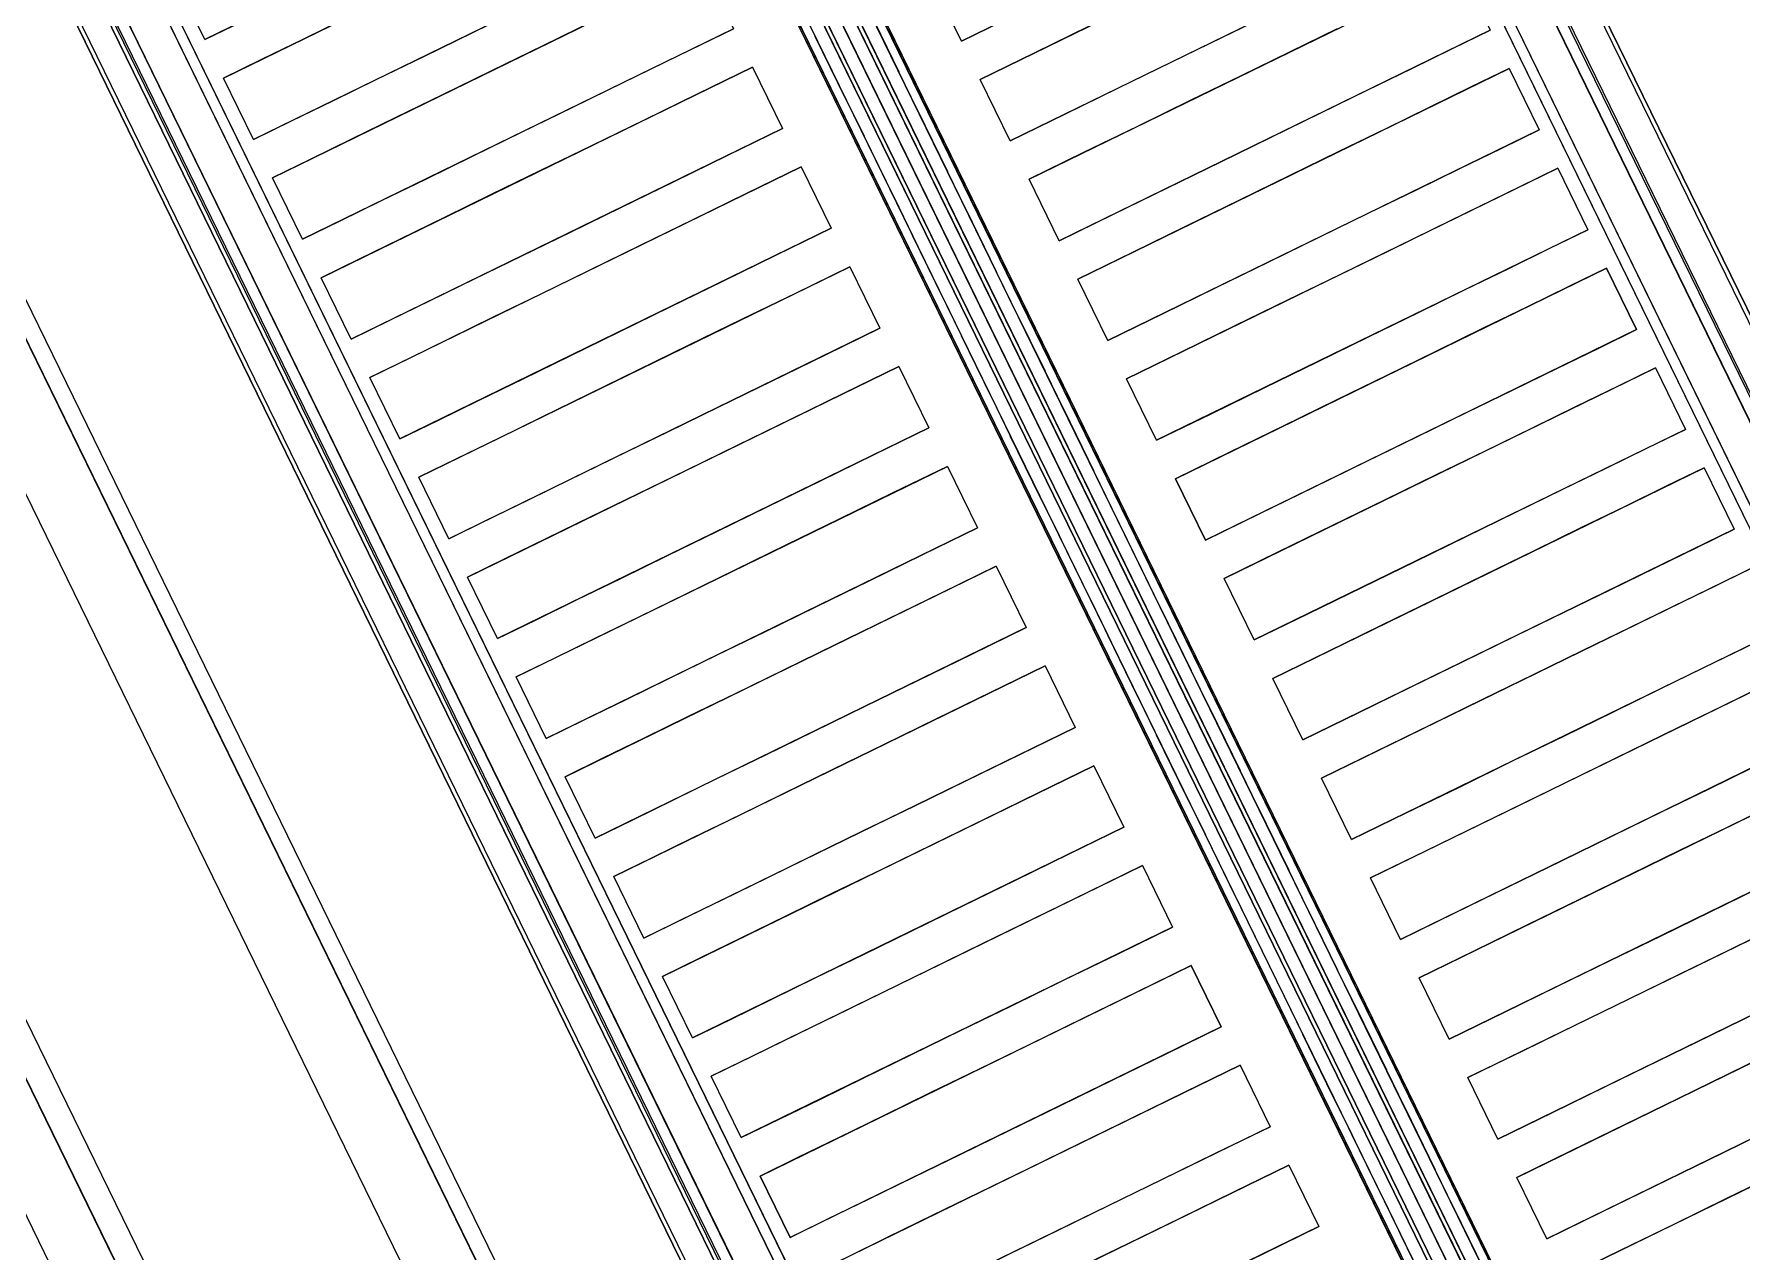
# Model space of a CAD drawing. Header units: millimetres. Extents: x 9159 to 17971, y 10368 to 13314.
# Drawn here: x 14435.09 to 14455.07, y 11432.94 to 11447.19 of the extents above; entities that cross this region are included whole.
import ezdxf

# ---------------------------------------------------------------- set-up
doc = ezdxf.new("R2010")
doc.units = ezdxf.units.MM
doc.header["$LTSCALE"] = 5
for name, color, linetype in [('200-EquipBorder-2d', 9, 'Continuous'), ('200-EquipInternal-2d', 252, 'Continuous'), ('200-EquipSteel-3d', 9, 'Continuous')]:
    doc.layers.add(name, color=color, linetype=linetype)
doc.layers.add('SAF_DOSEME', color=147, linetype='Continuous', lineweight=0)

# ---------------------------------------------------------------- blocks, each defined once
blk = doc.blocks.new('ELECTROLUX-MC7-BODY800X250')
at = {"layer": '200-EquipBorder-2d'}
blk.add_line((0, 0), (800, 0), dxfattribs=at)
at = {"layer": '200-EquipInternal-2d'}
blk.add_line((0, -80), (800, -80), dxfattribs=at)
at = {"layer": '200-EquipSteel-3d'}
for points, invisible_edges in [([(0, -0.34, 912.22), (0, 0, 910.5), (800, 0, 910.5), (800, -0.34, 912.22)], 8), ([(0, 0, 902.7), (0, -0.13, 901.81), (800, -0.13, 901.81), (800, 0, 902.7)], 2), ([(0, -0.13, 901.81), (0, -0.54, 901.01), (800, -0.54, 901.01), (800, -0.13, 901.81)], 10), ([(0, -1.32, 913.68), (0, -0.34, 912.22), (800, -0.34, 912.22), (800, -1.32, 913.68)], 10), ([(0, -0.54, 901.01), (0, -1.19, 900.39), (800, -1.19, 900.39), (800, -0.54, 901.01)], 10), ([(0, -1.19, 900.39), (0, -2, 900), (800, -2, 900), (800, -1.19, 900.39)], 8), ([(0, -2.78, 914.66), (0, -1.32, 913.68), (800, -1.32, 913.68), (800, -2.78, 914.66)], 10), ([(0, -4.5, 915), (0, -2.78, 914.66), (800, -2.78, 914.66), (800, -4.5, 915)], 2), ([(0, -71.6, 914.58), (0, -69.5, 915), (800, -69.5, 915), (800, -71.6, 914.58)], 8), ([(0, -73.39, 913.39), (0, -71.6, 914.58), (800, -71.6, 914.58), (800, -73.39, 913.39)], 10), ([(0, -74.58, 911.6), (0, -73.39, 913.39), (800, -73.39, 913.39), (800, -74.58, 911.6)], 10), ([(0, -75, 909.5), (0, -74.58, 911.6), (800, -74.58, 911.6), (800, -75, 909.5)], 2), ([(0, -75.45, 903.59), (0, -75, 905.7), (800, -75, 905.7), (800, -75.45, 903.59)], 8), ([(0, -76.64, 901.78), (0, -75.45, 903.59), (800, -75.45, 903.59), (800, -76.64, 901.78)], 10), ([(0, -78.4, 900.53), (0, -76.64, 901.78), (800, -76.64, 901.78), (800, -78.4, 900.53)], 10), ([(0, -80.5, 900), (0, -78.4, 900.53), (800, -78.4, 900.53), (800, -80.5, 900)], 2)]:
    blk.add_3dface(points, dxfattribs=dict(at, invisible_edges=invisible_edges))
for points in [[(0, 0, 910.5), (0, 0, 902.7), (800, 0, 902.7), (800, 0, 910.5)], [(0, -2, 724), (0, -2, 900), (800, -2, 900), (800, -2, 724)], [(0, -102, 724), (0, -2, 724), (800, -2, 724), (800, -102, 724)], [(0, -69.5, 915), (0, -4.5, 915), (800, -4.5, 915), (800, -69.5, 915)], [(0, -75, 905.7), (0, -75, 909.5), (800, -75, 909.5), (800, -75, 905.7)], [(0, -655, 650), (0, -102, 650), (800, -102, 650), (800, -655, 650)], [(0, -102, 650), (800, -102, 650), (800, -102, 724), (0, -102, 724)]]:
    blk.add_3dface(points, dxfattribs=at)
blk = doc.blocks.new('ELECTROLUX-MC-CAMINO400')
at = {"layer": '200-EquipInternal-2d'}
for points in [[(0, -0.21), (400, -0.21), (400, -75.21), (0, -75.21)], [(66, -10.37), (74, -10.37), (74, -66.52), (66, -66.52)], [(79, -10.37), (87, -10.37), (87, -66.52), (79, -66.52)], [(92, -10.37), (100, -10.37), (100, -66.52), (92, -66.52)], [(105, -10.37), (113, -10.37), (113, -66.52), (105, -66.52)], [(118, -10.37), (126, -10.37), (126, -66.52), (118, -66.52)], [(131, -10.37), (139, -10.37), (139, -66.52), (131, -66.52)], [(144, -10.37), (152, -10.37), (152, -66.52), (144, -66.52)], [(157, -10.37), (165, -10.37), (165, -66.52), (157, -66.52)], [(170, -10.37), (178, -10.37), (178, -66.52), (170, -66.52)], [(183, -10.37), (191, -10.37), (191, -66.52), (183, -66.52)], [(196, -10.37), (204, -10.37), (204, -66.52), (196, -66.52)], [(209, -10.37), (217, -10.37), (217, -66.52), (209, -66.52)], [(222, -10.37), (230, -10.37), (230, -66.52), (222, -66.52)], [(235, -10.37), (243, -10.37), (243, -66.52), (235, -66.52)], [(248, -10.37), (256, -10.37), (256, -66.52), (248, -66.52)], [(261, -10.37), (269, -10.37), (269, -66.52), (261, -66.52)], [(274, -10.37), (282, -10.37), (282, -66.52), (274, -66.52)], [(287, -10.37), (295, -10.37), (295, -66.52), (287, -66.52)]]:
    blk.add_lwpolyline(points, close=True, dxfattribs=at)
at = {"layer": '200-EquipSteel-3d'}
for points in [[(0, -0.21, 917.01), (0, -0.21, 956), (400, -0.21, 956), (400, -0.21, 917.01)], [(0, -69.44, 915), (0, -3.39, 915), (400, -3.39, 915), (400, -69.44, 915)]]:
    blk.add_3dface(points, dxfattribs=at)
for points, invisible_edges in [([(0, -0.21, 956), (0, -0.36, 956.76), (400, -0.36, 956.76), (400, -0.21, 956)], 2), ([(0, -0.25, 916.62), (0, -0.21, 917.01), (400, -0.21, 917.01), (400, -0.25, 916.62)], 8), ([(0, -0.37, 916.23), (0, -0.25, 916.62), (400, -0.25, 916.62), (400, -0.37, 916.23)], 10), ([(0, -0.36, 956.76), (0, -0.78, 957.41), (400, -0.78, 957.41), (400, -0.36, 956.76)], 10), ([(0, -0.56, 915.88), (0, -0.37, 916.23), (400, -0.37, 916.23), (400, -0.56, 915.88)], 10), ([(0, -0.82, 915.58), (0, -0.56, 915.88), (400, -0.56, 915.88), (400, -0.82, 915.58)], 10), ([(0, -0.78, 957.41), (0, -1.43, 957.84), (400, -1.43, 957.84), (400, -0.78, 957.41)], 10), ([(0, -1.41, 915.27), (0, -0.82, 915.58), (400, -0.82, 915.58), (400, -1.41, 915.27)], 10), ([(0, -2.05, 915.07), (0, -1.41, 915.27), (400, -1.41, 915.27), (400, -2.05, 915.07)], 10), ([(0, -1.43, 957.84), (0, -2.19, 958), (400, -2.19, 958), (400, -1.43, 957.84)], 8), ([(0, -2.72, 914.98), (0, -2.05, 915.07), (400, -2.05, 915.07), (400, -2.72, 914.98)], 10), ([(0, -3.39, 915), (0, -2.72, 914.98), (400, -2.72, 914.98), (400, -3.39, 915)], 2), ([(100, -2.19, 958), (105, -2.19, 958), (105, -10.37, 957.76), (100, -10.37, 957.76)], 14), ([(105, -10.37, 957.76), (113, -10.37, 957.76), (113, -2.19, 958), (105, -2.19, 958)], 10), ([(113, -2.19, 958), (118, -2.19, 958), (118, -10.37, 957.76), (113, -10.37, 957.76)], 14), ([(118, -10.37, 957.76), (126, -10.37, 957.76), (126, -2.19, 958), (118, -2.19, 958)], 10), ([(126, -2.19, 958), (131, -2.19, 958), (131, -10.37, 957.76), (126, -10.37, 957.76)], 14), ([(131, -10.37, 957.76), (139, -10.37, 957.76), (139, -2.19, 958), (131, -2.19, 958)], 10), ([(139, -2.19, 958), (144, -2.19, 958), (144, -10.37, 957.76), (139, -10.37, 957.76)], 14), ([(144, -10.37, 957.76), (152, -10.37, 957.76), (152, -2.19, 958), (144, -2.19, 958)], 10), ([(152, -2.19, 958), (157, -2.19, 958), (157, -10.37, 957.76), (152, -10.37, 957.76)], 14), ([(157, -10.37, 957.76), (165, -10.37, 957.76), (165, -2.19, 958), (157, -2.19, 958)], 10), ([(165, -2.19, 958), (170, -2.19, 958), (170, -10.37, 957.76), (165, -10.37, 957.76)], 14), ([(170, -10.37, 957.76), (178, -10.37, 957.76), (178, -2.19, 958), (170, -2.19, 958)], 10), ([(178, -2.19, 958), (183, -2.19, 958), (183, -10.37, 957.76), (178, -10.37, 957.76)], 14), ([(183, -10.37, 957.76), (191, -10.37, 957.76), (191, -2.19, 958), (183, -2.19, 958)], 10), ([(191, -2.19, 958), (196, -2.19, 958), (196, -10.37, 957.76), (191, -10.37, 957.76)], 14), ([(196, -10.37, 957.76), (204, -10.37, 957.76), (204, -2.19, 958), (196, -2.19, 958)], 10), ([(204, -2.19, 958), (209, -2.19, 958), (209, -10.37, 957.76), (204, -10.37, 957.76)], 14), ([(209, -10.37, 957.76), (217, -10.37, 957.76), (217, -2.19, 958), (209, -2.19, 958)], 10), ([(217, -2.19, 958), (222, -2.19, 958), (222, -10.37, 957.76), (217, -10.37, 957.76)], 14), ([(230, -10.37, 957.76), (222, -10.37, 957.76), (222, -2.19, 958), (230, -2.19, 958)], 10), ([(230, -2.19, 958), (235, -2.19, 958), (235, -10.37, 957.76), (230, -10.37, 957.76)], 14), ([(235, -10.37, 957.76), (243, -10.37, 957.76), (243, -2.19, 958), (235, -2.19, 958)], 10), ([(243, -2.19, 958), (248, -2.19, 958), (248, -10.37, 957.76), (243, -10.37, 957.76)], 14), ([(248, -10.37, 957.76), (256, -10.37, 957.76), (256, -2.19, 958), (248, -2.19, 958)], 10), ([(256, -2.19, 958), (261, -2.19, 958), (261, -10.37, 957.76), (256, -10.37, 957.76)], 14), ([(261, -10.37, 957.76), (269, -10.37, 957.76), (269, -2.19, 958), (261, -2.19, 958)], 10), ([(269, -2.19, 958), (274, -2.19, 958), (274, -10.37, 957.76), (269, -10.37, 957.76)], 14), ([(274, -10.37, 957.76), (282, -10.37, 957.76), (282, -2.19, 958), (274, -2.19, 958)], 10), ([(282, -2.19, 958), (287, -2.19, 958), (287, -10.37, 957.76), (282, -10.37, 957.76)], 14), ([(287, -10.37, 957.76), (295, -10.37, 957.76), (295, -2.19, 958), (287, -2.19, 958)], 10), ([(100, -17.47, 956.91), (100, -10.37, 957.76), (105, -10.37, 957.76), (105, -17.47, 956.91)], 10), ([(113, -17.47, 956.91), (113, -10.37, 957.76), (118, -10.37, 957.76), (118, -17.47, 956.91)], 10), ([(126, -17.47, 956.91), (126, -10.37, 957.76), (131, -10.37, 957.76), (131, -17.47, 956.91)], 10), ([(139, -17.47, 956.91), (139, -10.37, 957.76), (144, -10.37, 957.76), (144, -17.47, 956.91)], 10), ([(152, -17.47, 956.91), (152, -10.37, 957.76), (157, -10.37, 957.76), (157, -17.47, 956.91)], 10), ([(165, -17.47, 956.91), (165, -10.37, 957.76), (170, -10.37, 957.76), (170, -17.47, 956.91)], 10), ([(178, -17.47, 956.91), (178, -10.37, 957.76), (183, -10.37, 957.76), (183, -17.47, 956.91)], 10), ([(191, -17.47, 956.91), (191, -10.37, 957.76), (196, -10.37, 957.76), (196, -17.47, 956.91)], 10), ([(204, -17.47, 956.91), (204, -10.37, 957.76), (209, -10.37, 957.76), (209, -17.47, 956.91)], 10), ([(217, -17.47, 956.91), (217, -10.37, 957.76), (222, -10.37, 957.76), (222, -17.47, 956.91)], 10), ([(230, -17.47, 956.91), (230, -10.37, 957.76), (235, -10.37, 957.76), (235, -17.47, 956.91)], 10), ([(243, -17.47, 956.91), (243, -10.37, 957.76), (248, -10.37, 957.76), (248, -17.47, 956.91)], 10), ([(256, -17.47, 956.91), (256, -10.37, 957.76), (261, -10.37, 957.76), (261, -17.47, 956.91)], 10), ([(269, -17.47, 956.91), (269, -10.37, 957.76), (274, -10.37, 957.76), (274, -17.47, 956.91)], 10), ([(282, -17.47, 956.91), (282, -10.37, 957.76), (287, -10.37, 957.76), (287, -17.47, 956.91)], 10), ([(100, -24.48, 955.45), (100, -17.47, 956.91), (105, -17.47, 956.91), (105, -24.48, 955.45)], 10), ([(113, -24.48, 955.45), (113, -17.47, 956.91), (118, -17.47, 956.91), (118, -24.48, 955.45)], 10), ([(126, -24.48, 955.45), (126, -17.47, 956.91), (131, -17.47, 956.91), (131, -24.48, 955.45)], 10), ([(139, -24.48, 955.45), (139, -17.47, 956.91), (144, -17.47, 956.91), (144, -24.48, 955.45)], 10), ([(152, -24.48, 955.45), (152, -17.47, 956.91), (157, -17.47, 956.91), (157, -24.48, 955.45)], 10), ([(165, -24.48, 955.45), (165, -17.47, 956.91), (170, -17.47, 956.91), (170, -24.48, 955.45)], 10), ([(178, -24.48, 955.45), (178, -17.47, 956.91), (183, -17.47, 956.91), (183, -24.48, 955.45)], 10), ([(191, -24.48, 955.45), (191, -17.47, 956.91), (196, -17.47, 956.91), (196, -24.48, 955.45)], 10), ([(204, -24.48, 955.45), (204, -17.47, 956.91), (209, -17.47, 956.91), (209, -24.48, 955.45)], 10), ([(217, -24.48, 955.45), (217, -17.47, 956.91), (222, -17.47, 956.91), (222, -24.48, 955.45)], 10), ([(230, -24.48, 955.45), (230, -17.47, 956.91), (235, -17.47, 956.91), (235, -24.48, 955.45)], 10), ([(243, -24.48, 955.45), (243, -17.47, 956.91), (248, -17.47, 956.91), (248, -24.48, 955.45)], 10), ([(256, -24.48, 955.45), (256, -17.47, 956.91), (261, -17.47, 956.91), (261, -24.48, 955.45)], 10), ([(269, -24.48, 955.45), (269, -17.47, 956.91), (274, -17.47, 956.91), (274, -24.48, 955.45)], 10), ([(282, -24.48, 955.45), (282, -17.47, 956.91), (287, -17.47, 956.91), (287, -24.48, 955.45)], 10), ([(87, -31.33, 953.39), (87, -24.48, 955.45), (92, -24.48, 955.45), (92, -31.33, 953.39)], 10), ([(100, -31.33, 953.39), (100, -24.48, 955.45), (105, -24.48, 955.45), (105, -31.33, 953.39)], 10), ([(113, -31.33, 953.39), (113, -24.48, 955.45), (118, -24.48, 955.45), (118, -31.33, 953.39)], 10), ([(126, -31.33, 953.39), (126, -24.48, 955.45), (131, -24.48, 955.45), (131, -31.33, 953.39)], 10), ([(139, -31.33, 953.39), (139, -24.48, 955.45), (144, -24.48, 955.45), (144, -31.33, 953.39)], 10), ([(152, -31.33, 953.39), (152, -24.48, 955.45), (157, -24.48, 955.45), (157, -31.33, 953.39)], 10), ([(165, -31.33, 953.39), (165, -24.48, 955.45), (170, -24.48, 955.45), (170, -31.33, 953.39)], 10), ([(178, -31.33, 953.39), (178, -24.48, 955.45), (183, -24.48, 955.45), (183, -31.33, 953.39)], 10), ([(191, -31.33, 953.39), (191, -24.48, 955.45), (196, -24.48, 955.45), (196, -31.33, 953.39)], 10), ([(204, -31.33, 953.39), (204, -24.48, 955.45), (209, -24.48, 955.45), (209, -31.33, 953.39)], 10), ([(217, -31.33, 953.39), (217, -24.48, 955.45), (222, -24.48, 955.45), (222, -31.33, 953.39)], 10), ([(230, -31.33, 953.39), (230, -24.48, 955.45), (235, -24.48, 955.45), (235, -31.33, 953.39)], 10), ([(243, -31.33, 953.39), (243, -24.48, 955.45), (248, -24.48, 955.45), (248, -31.33, 953.39)], 10), ([(256, -31.33, 953.39), (256, -24.48, 955.45), (261, -24.48, 955.45), (261, -31.33, 953.39)], 10), ([(269, -31.33, 953.39), (269, -24.48, 955.45), (274, -24.48, 955.45), (274, -31.33, 953.39)], 10), ([(87, -37.98, 950.75), (87, -31.33, 953.39), (92, -31.33, 953.39), (92, -37.98, 950.75)], 10), ([(100, -37.98, 950.75), (100, -31.33, 953.39), (105, -31.33, 953.39), (105, -37.98, 950.75)], 10), ([(113, -37.98, 950.75), (113, -31.33, 953.39), (118, -31.33, 953.39), (118, -37.98, 950.75)], 10), ([(126, -37.98, 950.75), (126, -31.33, 953.39), (131, -31.33, 953.39), (131, -37.98, 950.75)], 10), ([(139, -37.98, 950.75), (139, -31.33, 953.39), (144, -31.33, 953.39), (144, -37.98, 950.75)], 10), ([(152, -37.98, 950.75), (152, -31.33, 953.39), (157, -31.33, 953.39), (157, -37.98, 950.75)], 10), ([(165, -37.98, 950.75), (165, -31.33, 953.39), (170, -31.33, 953.39), (170, -37.98, 950.75)], 10), ([(178, -37.98, 950.75), (178, -31.33, 953.39), (183, -31.33, 953.39), (183, -37.98, 950.75)], 10), ([(191, -37.98, 950.75), (191, -31.33, 953.39), (196, -31.33, 953.39), (196, -37.98, 950.75)], 10), ([(204, -37.98, 950.75), (204, -31.33, 953.39), (209, -31.33, 953.39), (209, -37.98, 950.75)], 10), ([(217, -37.98, 950.75), (217, -31.33, 953.39), (222, -31.33, 953.39), (222, -37.98, 950.75)], 10), ([(230, -37.98, 950.75), (230, -31.33, 953.39), (235, -31.33, 953.39), (235, -37.98, 950.75)], 10), ([(243, -37.98, 950.75), (243, -31.33, 953.39), (248, -31.33, 953.39), (248, -37.98, 950.75)], 10), ([(256, -37.98, 950.75), (256, -31.33, 953.39), (261, -31.33, 953.39), (261, -37.98, 950.75)], 10), ([(269, -37.98, 950.75), (269, -31.33, 953.39), (274, -31.33, 953.39), (274, -37.98, 950.75)], 10), ([(87, -44.37, 947.54), (87, -37.98, 950.75), (92, -37.98, 950.75), (92, -44.37, 947.54)], 10), ([(100, -44.37, 947.54), (100, -37.98, 950.75), (105, -37.98, 950.75), (105, -44.37, 947.54)], 10), ([(113, -44.37, 947.54), (113, -37.98, 950.75), (118, -37.98, 950.75), (118, -44.37, 947.54)], 10), ([(126, -44.37, 947.54), (126, -37.98, 950.75), (131, -37.98, 950.75), (131, -44.37, 947.54)], 10), ([(139, -44.37, 947.54), (139, -37.98, 950.75), (144, -37.98, 950.75), (144, -44.37, 947.54)], 10), ([(152, -44.37, 947.54), (152, -37.98, 950.75), (157, -37.98, 950.75), (157, -44.37, 947.54)], 10), ([(165, -44.37, 947.54), (165, -37.98, 950.75), (170, -37.98, 950.75), (170, -44.37, 947.54)], 10), ([(178, -44.37, 947.54), (178, -37.98, 950.75), (183, -37.98, 950.75), (183, -44.37, 947.54)], 10), ([(191, -44.37, 947.54), (191, -37.98, 950.75), (196, -37.98, 950.75), (196, -44.37, 947.54)], 10), ([(204, -44.37, 947.54), (204, -37.98, 950.75), (209, -37.98, 950.75), (209, -44.37, 947.54)], 10), ([(217, -44.37, 947.54), (217, -37.98, 950.75), (222, -37.98, 950.75), (222, -44.37, 947.54)], 10), ([(230, -44.37, 947.54), (230, -37.98, 950.75), (235, -37.98, 950.75), (235, -44.37, 947.54)], 10), ([(243, -44.37, 947.54), (243, -37.98, 950.75), (248, -37.98, 950.75), (248, -44.37, 947.54)], 10), ([(256, -44.37, 947.54), (256, -37.98, 950.75), (261, -37.98, 950.75), (261, -44.37, 947.54)], 10), ([(269, -44.37, 947.54), (269, -37.98, 950.75), (274, -37.98, 950.75), (274, -44.37, 947.54)], 10), ([(87, -50.47, 943.8), (87, -44.37, 947.54), (92, -44.37, 947.54), (92, -50.47, 943.8)], 10), ([(100, -50.47, 943.8), (100, -44.37, 947.54), (105, -44.37, 947.54), (105, -50.47, 943.8)], 10), ([(113, -50.47, 943.8), (113, -44.37, 947.54), (118, -44.37, 947.54), (118, -50.47, 943.8)], 10), ([(126, -50.47, 943.8), (126, -44.37, 947.54), (131, -44.37, 947.54), (131, -50.47, 943.8)], 10), ([(139, -50.47, 943.8), (139, -44.37, 947.54), (144, -44.37, 947.54), (144, -50.47, 943.8)], 10), ([(152, -50.47, 943.8), (152, -44.37, 947.54), (157, -44.37, 947.54), (157, -50.47, 943.8)], 10), ([(165, -50.47, 943.8), (165, -44.37, 947.54), (170, -44.37, 947.54), (170, -50.47, 943.8)], 10), ([(178, -50.47, 943.8), (178, -44.37, 947.54), (183, -44.37, 947.54), (183, -50.47, 943.8)], 10), ([(191, -50.47, 943.8), (191, -44.37, 947.54), (196, -44.37, 947.54), (196, -50.47, 943.8)], 10), ([(204, -50.47, 943.8), (204, -44.37, 947.54), (209, -44.37, 947.54), (209, -50.47, 943.8)], 10), ([(217, -50.47, 943.8), (217, -44.37, 947.54), (222, -44.37, 947.54), (222, -50.47, 943.8)], 10), ([(230, -50.47, 943.8), (230, -44.37, 947.54), (235, -44.37, 947.54), (235, -50.47, 943.8)], 10), ([(243, -50.47, 943.8), (243, -44.37, 947.54), (248, -44.37, 947.54), (248, -50.47, 943.8)], 10), ([(256, -50.47, 943.8), (256, -44.37, 947.54), (261, -44.37, 947.54), (261, -50.47, 943.8)], 10), ([(269, -50.47, 943.8), (269, -44.37, 947.54), (274, -44.37, 947.54), (274, -50.47, 943.8)], 10), ([(74, -56.22, 939.54), (74, -50.47, 943.8), (79, -50.47, 943.8), (79, -56.22, 939.54)], 10), ([(87, -56.22, 939.54), (87, -50.47, 943.8), (92, -50.47, 943.8), (92, -56.22, 939.54)], 10), ([(100, -56.22, 939.54), (100, -50.47, 943.8), (105, -50.47, 943.8), (105, -56.22, 939.54)], 10), ([(113, -56.22, 939.54), (113, -50.47, 943.8), (118, -50.47, 943.8), (118, -56.22, 939.54)], 10), ([(126, -56.22, 939.54), (126, -50.47, 943.8), (131, -50.47, 943.8), (131, -56.22, 939.54)], 10), ([(139, -56.22, 939.54), (139, -50.47, 943.8), (144, -50.47, 943.8), (144, -56.22, 939.54)], 10), ([(152, -56.22, 939.54), (152, -50.47, 943.8), (157, -50.47, 943.8), (157, -56.22, 939.54)], 10), ([(165, -56.22, 939.54), (165, -50.47, 943.8), (170, -50.47, 943.8), (170, -56.22, 939.54)], 10), ([(178, -56.22, 939.54), (178, -50.47, 943.8), (183, -50.47, 943.8), (183, -56.22, 939.54)], 10), ([(191, -56.22, 939.54), (191, -50.47, 943.8), (196, -50.47, 943.8), (196, -56.22, 939.54)], 10), ([(204, -56.22, 939.54), (204, -50.47, 943.8), (209, -50.47, 943.8), (209, -56.22, 939.54)], 10), ([(217, -56.22, 939.54), (217, -50.47, 943.8), (222, -50.47, 943.8), (222, -56.22, 939.54)], 10), ([(230, -56.22, 939.54), (230, -50.47, 943.8), (235, -50.47, 943.8), (235, -56.22, 939.54)], 10), ([(243, -56.22, 939.54), (243, -50.47, 943.8), (248, -50.47, 943.8), (248, -56.22, 939.54)], 10), ([(256, -56.22, 939.54), (256, -50.47, 943.8), (261, -50.47, 943.8), (261, -56.22, 939.54)], 10), ([(74, -61.59, 934.81), (74, -56.22, 939.54), (79, -56.22, 939.54), (79, -61.59, 934.81)], 10), ([(87, -61.59, 934.81), (87, -56.22, 939.54), (92, -56.22, 939.54), (92, -61.59, 934.81)], 10), ([(100, -61.59, 934.81), (100, -56.22, 939.54), (105, -56.22, 939.54), (105, -61.59, 934.81)], 10), ([(113, -61.59, 934.81), (113, -56.22, 939.54), (118, -56.22, 939.54), (118, -61.59, 934.81)], 10), ([(126, -61.59, 934.81), (126, -56.22, 939.54), (131, -56.22, 939.54), (131, -61.59, 934.81)], 10), ([(139, -61.59, 934.81), (139, -56.22, 939.54), (144, -56.22, 939.54), (144, -61.59, 934.81)], 10), ([(152, -61.59, 934.81), (152, -56.22, 939.54), (157, -56.22, 939.54), (157, -61.59, 934.81)], 10), ([(165, -61.59, 934.81), (165, -56.22, 939.54), (170, -56.22, 939.54), (170, -61.59, 934.81)], 10), ([(178, -61.59, 934.81), (178, -56.22, 939.54), (183, -56.22, 939.54), (183, -61.59, 934.81)], 10), ([(191, -61.59, 934.81), (191, -56.22, 939.54), (196, -56.22, 939.54), (196, -61.59, 934.81)], 10), ([(204, -61.59, 934.81), (204, -56.22, 939.54), (209, -56.22, 939.54), (209, -61.59, 934.81)], 10), ([(217, -61.59, 934.81), (217, -56.22, 939.54), (222, -56.22, 939.54), (222, -61.59, 934.81)], 10), ([(230, -61.59, 934.81), (230, -56.22, 939.54), (235, -56.22, 939.54), (235, -61.59, 934.81)], 10), ([(243, -61.59, 934.81), (243, -56.22, 939.54), (248, -56.22, 939.54), (248, -61.59, 934.81)], 10), ([(256, -61.59, 934.81), (256, -56.22, 939.54), (261, -56.22, 939.54), (261, -61.59, 934.81)], 10), ([(74, -66.52, 929.63), (74, -61.59, 934.81), (79, -61.59, 934.81), (79, -66.52, 929.63)], 10), ([(87, -66.52, 929.63), (87, -61.59, 934.81), (92, -61.59, 934.81), (92, -66.52, 929.63)], 10), ([(100, -66.52, 929.63), (100, -61.59, 934.81), (105, -61.59, 934.81), (105, -66.52, 929.63)], 10), ([(113, -66.52, 929.63), (113, -61.59, 934.81), (118, -61.59, 934.81), (118, -66.52, 929.63)], 10), ([(126, -66.52, 929.63), (126, -61.59, 934.81), (131, -61.59, 934.81), (131, -66.52, 929.63)], 10), ([(139, -66.52, 929.63), (139, -61.59, 934.81), (144, -61.59, 934.81), (144, -66.52, 929.63)], 10), ([(152, -66.52, 929.63), (152, -61.59, 934.81), (157, -61.59, 934.81), (157, -66.52, 929.63)], 10), ([(165, -66.52, 929.63), (165, -61.59, 934.81), (170, -61.59, 934.81), (170, -66.52, 929.63)], 10), ([(178, -66.52, 929.63), (178, -61.59, 934.81), (183, -61.59, 934.81), (183, -66.52, 929.63)], 10), ([(191, -66.52, 929.63), (191, -61.59, 934.81), (196, -61.59, 934.81), (196, -66.52, 929.63)], 10), ([(204, -66.52, 929.63), (204, -61.59, 934.81), (209, -61.59, 934.81), (209, -66.52, 929.63)], 10), ([(217, -66.52, 929.63), (217, -61.59, 934.81), (222, -61.59, 934.81), (222, -66.52, 929.63)], 10), ([(230, -66.52, 929.63), (230, -61.59, 934.81), (235, -61.59, 934.81), (235, -66.52, 929.63)], 10), ([(243, -66.52, 929.63), (243, -61.59, 934.81), (248, -61.59, 934.81), (248, -66.52, 929.63)], 10), ([(256, -66.52, 929.63), (256, -61.59, 934.81), (261, -61.59, 934.81), (261, -66.52, 929.63)], 10), ([(66, -71, 924.05), (74, -71, 924.05), (74, -66.52, 929.63), (66, -66.52, 929.63)], 11), ([(74, -71, 924.05), (79, -71, 924.05), (79, -66.52, 929.63), (74, -66.52, 929.63)], 15), ([(79, -71, 924.05), (87, -71, 924.05), (87, -66.52, 929.63), (79, -66.52, 929.63)], 11), ([(87, -71, 924.05), (92, -71, 924.05), (92, -66.52, 929.63), (87, -66.52, 929.63)], 15), ([(92, -71, 924.05), (100, -71, 924.05), (100, -66.52, 929.63), (92, -66.52, 929.63)], 11), ([(100, -71, 924.05), (105, -71, 924.05), (105, -66.52, 929.63), (100, -66.52, 929.63)], 15), ([(105, -71, 924.05), (113, -71, 924.05), (113, -66.52, 929.63), (105, -66.52, 929.63)], 11), ([(113, -71, 924.05), (118, -71, 924.05), (118, -66.52, 929.63), (113, -66.52, 929.63)], 15), ([(118, -71, 924.05), (126, -71, 924.05), (126, -66.52, 929.63), (118, -66.52, 929.63)], 11), ([(126, -71, 924.05), (131, -71, 924.05), (131, -66.52, 929.63), (126, -66.52, 929.63)], 15), ([(131, -71, 924.05), (139, -71, 924.05), (139, -66.52, 929.63), (131, -66.52, 929.63)], 11), ([(139, -71, 924.05), (144, -71, 924.05), (144, -66.52, 929.63), (139, -66.52, 929.63)], 15), ([(144, -71, 924.05), (152, -71, 924.05), (152, -66.52, 929.63), (144, -66.52, 929.63)], 11), ([(152, -71, 924.05), (157, -71, 924.05), (157, -66.52, 929.63), (152, -66.52, 929.63)], 15), ([(157, -71, 924.05), (165, -71, 924.05), (165, -66.52, 929.63), (157, -66.52, 929.63)], 11), ([(165, -71, 924.05), (170, -71, 924.05), (170, -66.52, 929.63), (165, -66.52, 929.63)], 15), ([(170, -71, 924.05), (178, -71, 924.05), (178, -66.52, 929.63), (170, -66.52, 929.63)], 11), ([(178, -71, 924.05), (183, -71, 924.05), (183, -66.52, 929.63), (178, -66.52, 929.63)], 15), ([(183, -71, 924.05), (191, -71, 924.05), (191, -66.52, 929.63), (183, -66.52, 929.63)], 11), ([(191, -71, 924.05), (196, -71, 924.05), (196, -66.52, 929.63), (191, -66.52, 929.63)], 15), ([(196, -71, 924.05), (204, -71, 924.05), (204, -66.52, 929.63), (196, -66.52, 929.63)], 11), ([(204, -71, 924.05), (209, -71, 924.05), (209, -66.52, 929.63), (204, -66.52, 929.63)], 15), ([(209, -71, 924.05), (217, -71, 924.05), (217, -66.52, 929.63), (209, -66.52, 929.63)], 11), ([(217, -71, 924.05), (222, -71, 924.05), (222, -66.52, 929.63), (217, -66.52, 929.63)], 15), ([(230, -71, 924.05), (222, -71, 924.05), (222, -66.52, 929.63), (230, -66.52, 929.63)], 11), ([(230, -71, 924.05), (235, -71, 924.05), (235, -66.52, 929.63), (230, -66.52, 929.63)], 15), ([(235, -71, 924.05), (243, -71, 924.05), (243, -66.52, 929.63), (235, -66.52, 929.63)], 11), ([(243, -71, 924.05), (248, -71, 924.05), (248, -66.52, 929.63), (243, -66.52, 929.63)], 15), ([(248, -71, 924.05), (256, -71, 924.05), (256, -66.52, 929.63), (248, -66.52, 929.63)], 11), ([(256, -71, 924.05), (261, -71, 924.05), (261, -66.52, 929.63), (256, -66.52, 929.63)], 15), ([(0, -70.76, 915.05), (0, -69.44, 915), (400, -69.44, 915), (400, -70.76, 915.05)], 8), ([(0, -72.06, 915.25), (0, -70.76, 915.05), (400, -70.76, 915.05), (400, -72.06, 915.25)], 10), ([(0, -74.97, 918.1), (0, -71, 924.05), (400, -71, 924.05), (400, -74.97, 918.1)], 2), ([(0, -73.33, 915.6), (0, -72.06, 915.25), (400, -72.06, 915.25), (400, -73.33, 915.6)], 10), ([(0, -74.56, 916.08), (0, -73.33, 915.6), (400, -73.33, 915.6), (400, -74.56, 916.08)], 10), ([(0, -74.96, 916.48), (0, -74.56, 916.08), (400, -74.56, 916.08), (400, -74.96, 916.48)], 10), ([(0, -75.18, 917), (0, -74.96, 916.48), (400, -74.96, 916.48), (400, -75.18, 917)], 10), ([(0, -74.97, 918.1), (0, -75.18, 917.57), (400, -75.18, 917.57), (400, -74.97, 918.1)], 2), ([(0, -75.18, 917.57), (0, -75.18, 917), (400, -75.18, 917), (400, -75.18, 917.57)], 10)]:
    blk.add_3dface(points, dxfattribs=dict(at, invisible_edges=invisible_edges))
blk = doc.blocks.new('ELECTROLUX-MC7-FRYERTOP2-800')
at = {"layer": '200-EquipInternal-2d'}
for p, q in [((440, -136.99), (760, -136.99)), ((440, -146.99), (760, -146.99))]:
    blk.add_line(p, q, dxfattribs=at)
blk.add_lwpolyline([(770, -76.99), (430, -76.99), (430, -151.99), (770, -151.99)], close=True, dxfattribs=at)
at = {"layer": '200-EquipSteel-3d'}
for points in [[(770, -76.99, 955), (770, -76.99, 900), (430, -76.99, 900), (430, -76.99, 955)], [(770, -76.99, 900), (770, -151.99, 900), (430, -151.99, 900), (430, -76.99, 900)], [(770, -151.99, 955), (770, -76.99, 955), (430, -76.99, 955), (430, -151.99, 955)], [(707.5, -140, 890), (707.5, -140, 730), (492.5, -140, 730), (492.5, -140, 890)], [(415, -151.99, 900), (785, -151.99, 900), (785, -151.99, 905), (415, -151.99, 905)], [(770, -151.99, 900), (770, -151.99, 955), (430, -151.99, 955), (430, -151.99, 900)]]:
    blk.add_3dface(points, dxfattribs=at)
for points, invisible_edges in [([(735, -100, 900), (465, -100, 900), (400, -80.5, 900), (800, -80.5, 900)], 11), ([(465, -100, 900), (466.11, -110, 890), (733.89, -110, 890), (735, -100, 900)], 5), ([(735, -110, 890), (707.5, -140, 890), (492.5, -140, 890), (465, -110, 890)], 5), ([(715.15, -141.52, 730), (484.85, -141.52, 730), (481.39, -143.37, 730), (718.61, -143.37, 730)], 5), ([(488.6, -140.38, 730), (711.4, -140.38, 730), (715.15, -141.52, 730), (484.85, -141.52, 730)], 5), ([(707.5, -140, 730), (492.5, -140, 730), (488.6, -140.38, 730), (711.4, -140.38, 730)], 4), ([(481.39, -143.37, 730), (718.61, -143.37, 730), (721.64, -145.86, 730), (478.36, -145.86, 730)], 5), ([(721.64, -145.86, 730), (478.36, -145.86, 730), (475.87, -148.89, 730), (724.13, -148.89, 730)], 5), ([(475.87, -148.89, 730), (724.13, -148.89, 730), (725.98, -152.35, 730), (474.02, -152.35, 730)], 5), ([(415, -151.99, 905), (525, -476.99, 905), (675, -476.99, 905), (785, -151.99, 905)], 5), ([(725.98, -152.35, 730), (474.02, -152.35, 730), (472.88, -156.1, 730), (727.12, -156.1, 730)], 5), ([(472.88, -156.1, 730), (727.12, -156.1, 730), (727.5, -160, 730), (472.5, -160, 730)], 5), ([(727.5, -500, 730), (472.5, -500, 730), (472.5, -160, 730), (727.5, -160, 730)], 5)]:
    blk.add_3dface(points, dxfattribs=dict(at, invisible_edges=invisible_edges))
blk = doc.blocks.new('E7FREH2E00')
for name, p in [('ELECTROLUX-MC7-BODY800X250', (0, 0)), ('ELECTROLUX-MC-CAMINO400', (400, -1.29)), ('ELECTROLUX-MC7-FRYERTOP2-800', (0, 0))]:
    blk.add_blockref(name, p)
blk = doc.blocks.new('ELECTROLUX-MC7-PASTACOOKER-400')
at = {"layer": '200-EquipSteel-3d', "invisible_edges": 5}
for points in [[(400, -80.5, 900), (336.24, -100, 900), (63.76, -100, 900), (0, -80.5, 900)], [(105, -125, 890), (63.76, -115, 890), (336.24, -115, 890), (295, -125, 890)]]:
    blk.add_3dface(points, dxfattribs=at)
at = {"layer": '200-EquipSteel-3d'}
blk.add_3dface([(63.76, -100, 900), (63.76, -115, 890), (336.24, -115, 890), (336.24, -100, 900)], dxfattribs=at)
blk = doc.blocks.new('ELECTROLUX-MC7-BODYTOP400')
at = {"layer": '200-EquipBorder-2d'}
blk.add_line((0, 0), (400, 0), dxfattribs=at)
at = {"layer": '200-EquipInternal-2d'}
blk.add_line((0, -80), (400, -80), dxfattribs=at)
at = {"layer": '200-EquipSteel-3d'}
for points, invisible_edges in [([(0, -0.34, 912.22), (0, 0, 910.5), (400, 0, 910.5), (400, -0.34, 912.22)], 8), ([(0, 0, 902.7), (0, -0.13, 901.81), (400, -0.13, 901.81), (400, 0, 902.7)], 2), ([(0, -0.13, 901.81), (0, -0.54, 901.01), (400, -0.54, 901.01), (400, -0.13, 901.81)], 10), ([(0, -1.32, 913.68), (0, -0.34, 912.22), (400, -0.34, 912.22), (400, -1.32, 913.68)], 10), ([(0, -0.54, 901.01), (0, -1.19, 900.39), (400, -1.19, 900.39), (400, -0.54, 901.01)], 10), ([(0, -1.19, 900.39), (0, -2, 900), (400, -2, 900), (400, -1.19, 900.39)], 8), ([(0, -2.78, 914.66), (0, -1.32, 913.68), (400, -1.32, 913.68), (400, -2.78, 914.66)], 10), ([(0, -4.5, 915), (0, -2.78, 914.66), (400, -2.78, 914.66), (400, -4.5, 915)], 2), ([(0, -71.6, 914.58), (0, -69.5, 915), (400, -69.5, 915), (400, -71.6, 914.58)], 8), ([(0, -73.39, 913.39), (0, -71.6, 914.58), (400, -71.6, 914.58), (400, -73.39, 913.39)], 10), ([(0, -74.58, 911.6), (0, -73.39, 913.39), (400, -73.39, 913.39), (400, -74.58, 911.6)], 10), ([(0, -75, 909.5), (0, -74.58, 911.6), (400, -74.58, 911.6), (400, -75, 909.5)], 2), ([(0, -75.45, 903.59), (0, -75, 905.7), (400, -75, 905.7), (400, -75.45, 903.59)], 8), ([(0, -76.64, 901.78), (0, -75.45, 903.59), (400, -75.45, 903.59), (400, -76.64, 901.78)], 10), ([(0, -78.4, 900.53), (0, -76.64, 901.78), (400, -76.64, 901.78), (400, -78.4, 900.53)], 10), ([(0, -80.5, 900), (0, -78.4, 900.53), (400, -78.4, 900.53), (400, -80.5, 900)], 2)]:
    blk.add_3dface(points, dxfattribs=dict(at, invisible_edges=invisible_edges))
for points in [[(0, 0, 910.5), (0, 0, 902.7), (400, 0, 902.7), (400, 0, 910.5)], [(0, -655, 650), (0, -2, 650), (400, -2, 650), (400, -655, 650)], [(0, -2, 650), (0, -2, 900), (400, -2, 900), (400, -2, 650)], [(0, -69.5, 915), (0, -4.5, 915), (400, -4.5, 915), (400, -69.5, 915)], [(0, -75, 905.7), (0, -75, 909.5), (400, -75, 909.5), (400, -75, 905.7)]]:
    blk.add_3dface(points, dxfattribs=at)
blk = doc.blocks.new('ELECTROLUX-MC7-BODY400X600')
at = {"layer": '200-EquipSteel-3d'}
for points in [[(21, -2, 650), (379, -2, 650), (379, -2, 245), (21, -2, 245)], [(21, -2, 200), (379, -2, 200), (379, -2, 245), (21, -2, 245)], [(21, -655, 245), (379, -655, 245), (379, -2, 245), (21, -2, 245)], [(21, -655, 200), (379, -655, 200), (379, -2, 200), (21, -2, 200)], [(379, -655, 605), (21, -655, 605), (21, -2, 605), (379, -2, 605)]]:
    blk.add_3dface(points, dxfattribs=at)
blk = doc.blocks.new('E7PCGD1KF0')
for name, p in [('ELECTROLUX-MC7-BODYTOP400', (0, 0)), ('ELECTROLUX-MC-CAMINO400', (0, -1.29)), ('ELECTROLUX-MC7-BODY400X600', (0, 0)), ('ELECTROLUX-MC7-PASTACOOKER-400', (0, 0))]:
    blk.add_blockref(name, p)
blk = doc.blocks.new('E7BAPL00RH')
at = {"layer": '200-EquipInternal-2d'}
blk.add_lwpolyline([(0, -102), (1200, -102), (1200, -655), (0, -655)], close=True, dxfattribs=at)
at = {"layer": '200-EquipSteel-3d'}
for points in [[(0, -102, 650), (1200, -102, 650), (1200, -655, 650), (0, -655, 650)], [(21, -102, 650), (1179, -102, 650), (1179, -102, 245), (21, -102, 245)], [(21, -102, 200), (1179, -102, 200), (1179, -102, 245), (21, -102, 245)], [(21, -655, 245), (1179, -655, 245), (1179, -102, 245), (21, -102, 245)], [(21, -655, 200), (1179, -655, 200), (1179, -102, 200), (21, -102, 200)], [(1179, -655, 605), (21, -655, 605), (21, -102, 605), (1179, -102, 605)]]:
    blk.add_3dface(points, dxfattribs=at)

msp = doc.modelspace()

# ---------------------------------------------------------------- linework, layer by layer
at = {"layer": 'SAF_DOSEME', "elevation": 0.001}
msp.add_lwpolyline([(14060.533, 10608.729, -0.142512), (16744.253, 11542.342)], format="xyb", dxfattribs=at)
at = {"layer": 'SAF_DOSEME'}
msp.add_lwpolyline([(14060.534, 10608.729, -0.142512), (16744.253, 11542.342)], format="xyb", dxfattribs=at)
msp.add_arc((17006.909, 6463.267), 5085.862, 92.960319, 125.403201, dxfattribs=at)
msp.add_arc((17006.909, 6463.267), 5085.862, 92.960319, 125.403201, dxfattribs=at)

# ---------------------------------------------------------------- block references
for name, p, xscale, yscale, zscale, rotation in [('E7BAPL00RH', (14404.821, 11528.636), 0.100000000001327, 0.099999999999703, 0.1, 296.0336756873833), ('E7PCGD1KF0', (14457.489, 11420.811), 0.0999999999992745, 0.09999999999854481, 0.1, 116.0336756885377), ('E7FREH2E00', (14422.377, 11492.694), 0.1000000000009089, 0.09999999999899956, 0.09999999999999432, 296.0336756880803)]:
    msp.add_blockref(name, p, dxfattribs=dict(xscale=xscale, yscale=yscale, zscale=zscale, rotation=rotation))

doc.saveas('drawing.dxf')
